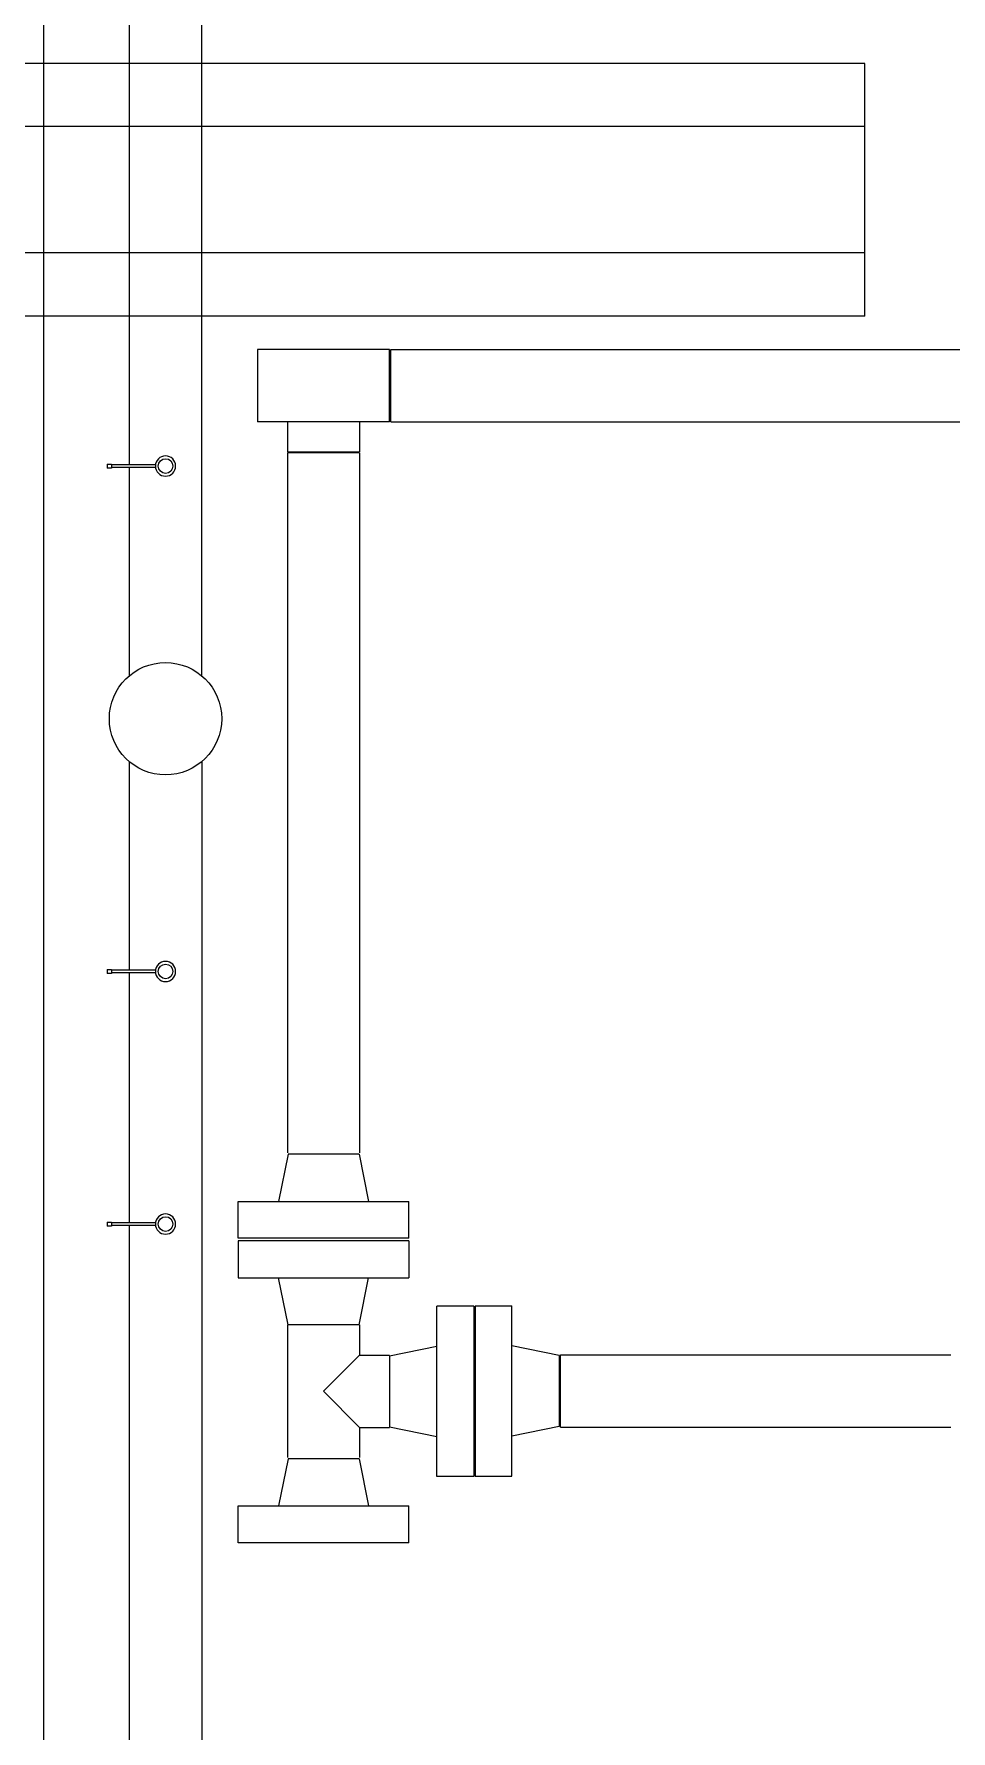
# Model space of a CAD drawing. Header units: millimetres. Extents: x 553637 to 584936, y 5008 to 53898.
# Drawn here: x 558421 to 559872, y 36089 to 38775 of the extents above; entities that cross this region are included whole.
import ezdxf

# ---------------------------------------------------------------- set-up
doc = ezdxf.new("R2010")
doc.units = ezdxf.units.MM
doc.header["$LTSCALE"] = 10
doc.header["$MEASUREMENT"] = 0
for name, color, linetype in [('2', 2, 'Continuous'), ('8', 8, 'Continuous'), ('CAÑERIAS PH 234', 20, 'Continuous')]:
    doc.layers.add(name, color=color, linetype=linetype)

# ---------------------------------------------------------------- blocks, each defined once
blk = doc.blocks.new('B_316')
at = {"linetype": 'ByBlock', "lineweight": -2}
for p, q in [((189536.9, 50003.3), (189536.9, 50273.3)), ((189595.3, 50273.3), (189536.9, 50273.3)), ((189595.3, 50273.3), (189595.3, 50003.3)), ((189462.3, 50194.4), (189536.9, 50209.6)), ((189462.3, 50194.4), (189462.3, 50082.2)), ((189462.3, 50082.2), (189536.9, 50066.9)), ((189595.3, 50003.3), (189536.9, 50003.3))]:
    blk.add_line(p, q, dxfattribs=at)
blk = doc.blocks.new('SL-01')
at = {"layer": '8', "lineweight": 0}
for p, q in [((1400, 200), (-1400, 200)), ((-1400, -200), (-1400, 200)), ((1400, -200), (1400, 200)), ((1400, 100), (-1400, 100)), ((1400, -100), (-1400, -100)), ((1400, -200), (-1400, -200))]:
    blk.add_line(p, q, dxfattribs=at)

msp = doc.modelspace()

# ---------------------------------------------------------------- linework, layer by layer
at = {"layer": '2'}
for p, q in [((558983.4, 38275.7), (558774.2, 38275.7)), ((558774.2, 38275.7), (558774.2, 38161.4)), ((558983.4, 38161.4), (558983.4, 38275.7)), ((558985.4, 38161.4), (558985.4, 38275.7)), ((558983.4, 38161.4), (558774.2, 38161.4)), ((558821.7, 38161.4), (558821.7, 38113.9)), ((558936, 38161.4), (558936, 38113.9)), ((558821.7, 38124.5), (558821.7, 38113.9)), ((558936, 38124.5), (558936, 38113.9)), ((558821.7, 38113.9), (558936, 38113.9)), ((558821.7, 38112.3), (558821.7, 37003.7)), ((558936, 38111.9), (558821.7, 38111.9)), ((558878.8, 38113.9), (558936, 38113.9)), ((558936, 38112.3), (558936, 37003.7)), ((558821.7, 36731.7), (558821.7, 36521.7)), ((558936, 36731.7), (558936, 36683.5)), ((558936, 36683.5), (558878.8, 36626.4)), ((558936, 36683.5), (558983.5, 36683.5)), ((559253.6, 36684), (559871.5, 36684)), ((559253.6, 36569.7), (559253.6, 36684)), ((558878.8, 36626.4), (558936, 36569.2)), ((558936, 36569.2), (558936, 36521.7)), ((558936, 36569.2), (558983.5, 36569.2)), ((559253.6, 36569.7), (559871.5, 36569.7))]:
    msp.add_line(p, q, dxfattribs=at)
at = {"layer": '2', "flags": 128}
for points in [[(558985.4, 38275.7), (562629.9, 38275.7)], [(558985.4, 38161.4), (562629.9, 38161.4)]]:
    msp.add_lwpolyline(points, dxfattribs=at)
at = {"layer": 'CAÑERIAS PH 234'}
for p, q in [((558436, 34993.3), (558436, 39341.7)), ((558571.7, 38093.6), (558571.7, 39279.5)), ((558686, 37759.2), (558686, 39279.5)), ((558536.6, 38094.4), (558536.6, 38087.9)), ((558536.6, 38094.4), (558543.1, 38094.4)), ((558543.1, 38087.9), (558536.6, 38087.9)), ((558543.1, 38094.4), (558543.1, 38087.9)), ((558543.1, 38093.6), (558612.8, 38093.6)), ((558612.8, 38088.7), (558543.1, 38088.7)), ((558571.7, 37759.2), (558571.7, 38088.7)), ((558571.7, 37293.6), (558571.7, 37623.1)), ((558686, 37623.1), (558686, 34930.6)), ((558536.6, 37294.4), (558543.1, 37294.4)), ((558536.6, 37294.4), (558536.6, 37287.9)), ((558543.1, 37294.4), (558543.1, 37287.9)), ((558543.1, 37293.6), (558612.8, 37293.6)), ((558612.8, 37293.6), (558612.8, 37288.7)), ((558543.1, 37287.9), (558536.6, 37287.9)), ((558612.8, 37288.7), (558543.1, 37288.7)), ((558571.7, 36893.6), (558571.7, 37288.7)), ((558536.6, 36894.4), (558543.1, 36894.4)), ((558536.6, 36894.4), (558536.6, 36887.9)), ((558543.1, 36887.9), (558536.6, 36887.9)), ((558543.1, 36894.4), (558543.1, 36887.9)), ((558543.1, 36893.6), (558612.8, 36893.6)), ((558612.8, 36888.7), (558543.1, 36888.7)), ((558571.7, 34990.8), (558571.7, 36888.7))]:
    msp.add_line(p, q, dxfattribs=at)
at = {"layer": 'CAÑERIAS PH 234', "extrusion": (0, 0, -1)}
for centre in [(-558628.8, 38091.2), (-558628.8, 37291.1), (-558628.8, 36891.2)]:
    msp.add_circle(centre, 16, dxfattribs=at)
at = {"layer": 'CAÑERIAS PH 234'}
for centre, radius in [((558628.8, 38091.2), 11.6), ((558628.8, 37691.2), 88.9), ((558628.8, 37291.1), 11.6), ((558628.8, 36891.2), 11.6)]:
    msp.add_circle(centre, radius, dxfattribs=at)

# ---------------------------------------------------------------- block references
at = {"layer": '2', "lineweight": 0}
msp.add_blockref('SL-01', (558335.6, 38528.6), dxfattribs=at)
at = {"layer": '2', "rotation": 270}
for p in [(508740.6, 226464), (508740.6, 225982)]:
    msp.add_blockref('B_316', p, dxfattribs=at)
at = {"layer": '2', "xscale": -1, "rotation": 270}
msp.add_blockref('B_316', (508740.6, -152730.6), dxfattribs=at)
at = {"layer": '2'}
msp.add_blockref('B_316', (369521.2, -13511.9), dxfattribs=at)
at = {"layer": '2', "xscale": -1}
msp.add_blockref('B_316', (748713.9, -13511.4), dxfattribs=at)

doc.saveas('drawing.dxf')
